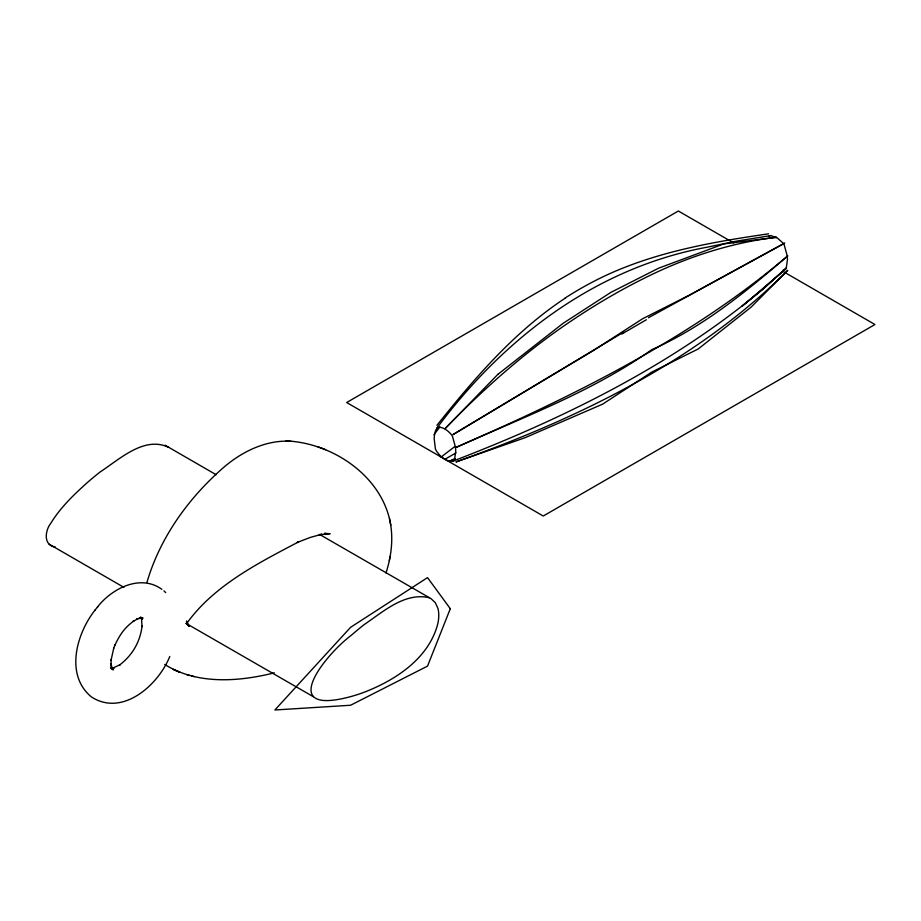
<?xml version="1.0" encoding="UTF-8"?>
<svg xmlns="http://www.w3.org/2000/svg" width="921" height="921" viewBox="0 0 921 921"><rect width="100%" height="100%" fill="white"/><g stroke="black" fill="none" stroke-linecap="round" stroke-linejoin="round"><path stroke-width="1.38" d="M386.003 572.943C391.264 556.687 393.474 539.119 390.216 522.23M389.295 560.601L390.17 556.272M147.015 582.118C160.254 536.943 189.15 497.167 224.54 466.648C243.512 450.657 268.046 439.018 293.362 441.447C337.995 446.363 383.389 479.047 390.792 525.292M113.755 648.154L110.992 660.484L111.084 659.54L111.107 664.927L111.36 666.217L111.004 663.788L112.374 669.187L111.211 666.781L113.191 669.947L110.543 667.518M113.594 648.568L115.056 644.815M114.952 645.091C120.121 634.247 124.485 627.869 133.844 620.915L133.073 621.456L137.655 618.82L136.619 619.303L141.753 617.738L139.094 617.933L143.02 618.026L140.337 617.542L142.064 617.991M169.786 656.466C158.366 684.948 122.516 717.24 91.306 696.852C64.723 674.782 76.593 633.452 95.082 610.036M449.724 461.283L453.028 461.156A9.636 5.572 60 0 0 454.537 459.867L455.745 451.14A50.62 29.219 60 0 0 455.388 446.869L452.487 436.358A8.68 5.019 60 0 0 451.428 434.654C448.262 430.89 443.611 427.148 438.488 427.183A8.68 5.019 60 0 0 437.429 427.666L435.598 430.383L434.539 434.827A50.62 29.219 60 0 0 434.171 438.684L435.38 448.803A9.578 5.538 60 0 0 436.566 451.29L440.203 455.791A18.834 10.868 60 0 0 443.738 458.554L444.958 459.268L456.033 452.879M433.929 434.712L439.904 426.976M97.453 607.089C111.74 588.531 140.337 573.737 161.831 589.313M94.875 610.301L97.73 606.743M436.922 425.318C474.499 378.278 514.471 331.606 565.16 298.208M436.542 428.576C503.315 338.525 595.45 267.712 707.466 247.139L736.316 241.175L770.981 235.58L777.658 238.263L783.126 243.144A8.68 5.019 60 0 1 784.185 244.859L787.087 255.359A50.62 29.219 60 0 1 787.443 259.641L786.235 268.356A9.578 5.538 60 0 1 785.06 269.485L783.264 269.957M785.383 269.277L742.153 306.094L764.211 288.02L786.465 267.953L762.404 289.482L764.211 288.02C672.652 365.142 563.456 418.71 452.315 461.375M768.805 236.421L769.127 236.167A8.68 5.019 60 0 1 770.186 235.684L770.981 235.58M441.09 457.035L454.675 446.673M623.782 332.055L452.994 434.597L593.377 350.544L642.536 318.793L688.989 295.353L784.692 243.098L648.453 317.733M455.239 458.704L448.826 461.502L455.4 458.658M113.421 668.059L112.178 668.416L120.167 664.64L119.396 665.181C132.474 655.199 140.142 641.96 142.145 625.681L142.053 626.625L141.523 618.97M274.308 672.848C238.597 681.793 197.175 684.867 164.709 664.444M768.621 233.819C707.259 242.695 644.608 253.874 589.475 283.68A472.795 381.628 74.8 0 0 565.091 298.082M111.383 668.427L114.043 668.22L112.028 668.324M285.752 441.159L291.117 441.286M326.84 533.662L324.411 533.386L330.155 533.72L319.184 534.79L321.809 534.238L310.216 537.438L297.08 542.515L298.865 541.732C258.398 563.03 213.672 585.549 186.583 623.667L186.583 620.961L189.081 626.142L187.136 624.093M186.998 674.748L189.622 675.427M191.556 675.922L194.273 676.636M55.341 547.039C43.022 545.416 45.048 530.427 50.885 523.128C60.498 507.471 73.899 494.589 87.495 482.431A236.824 136.722 -60 0 1 100.389 471.782C119.546 459.326 144.252 435.737 168.508 447.307M429.267 597.741C404.952 592.042 383.309 611.636 364.578 624.311A236.824 136.722 -60 0 0 351.684 634.949C322.718 656.811 276.899 716.941 351.684 696.345A236.824 136.722 -60 0 0 364.578 692.097C396.076 679.848 429.209 658.031 437.912 623.333A35.355 20.412 -60 0 0 437.924 608.39L435.357 602.725L431.074 598.685L319.599 534.433M317.434 446.57L325.574 449.678M111.073 668.162L113.467 669.21L111.902 668.485M445.2 459.406L445.442 459.544A21.218 12.249 60 0 0 449.736 461.363M733.657 242.937L678.363 211.013L346.664 402.523L543.252 516.025L874.95 324.514L782.804 271.315M165.078 445.223L216.17 474.718M49.17 544.207L123.944 587.368M189.381 626.199L186.192 623.448L313.359 696.725M141.235 617.68L142.594 618.636M187.262 624.38L188.425 625.221M186.192 623.448L188.206 625.198M163.938 590.868L165.688 592.606M141.028 617.692L141.938 619.384L140.775 616.978M389.491 518.442L390.09 521.608M621.882 334.024A472.795 58.276 -35 0 1 646.392 319.76M450.3 608.712L427.528 666.113L350.579 705.256L274.895 709.987L350.579 627.316L427.528 577.617L450.3 608.712M497.835 374.375L444.958 428.772C485.344 387.039 529.172 348.334 577.87 316.548A668.669 386.06 -60 0 1 643.756 278.499C685.374 257.535 730.284 242.764 776.656 237.261L723.779 243.927L658.607 268.195L610.807 292.418L563.007 323.386L497.835 374.375M787.651 270.44L750.949 307.28L698.245 348.944L651.723 372.13L602.633 404.146L525.005 437.728L455.953 461.939C576.35 419.055 696.322 361.976 787.651 270.44M787.685 255.934C745.86 291.911 702.573 327.277 651.723 349.715C591.719 391.909 522.472 417.512 455.987 447.445C572.943 396.249 689.714 339.089 787.685 255.934M175.612 670.407L173.229 669.36L179.963 672.33L175.612 670.407"/></g></svg>
